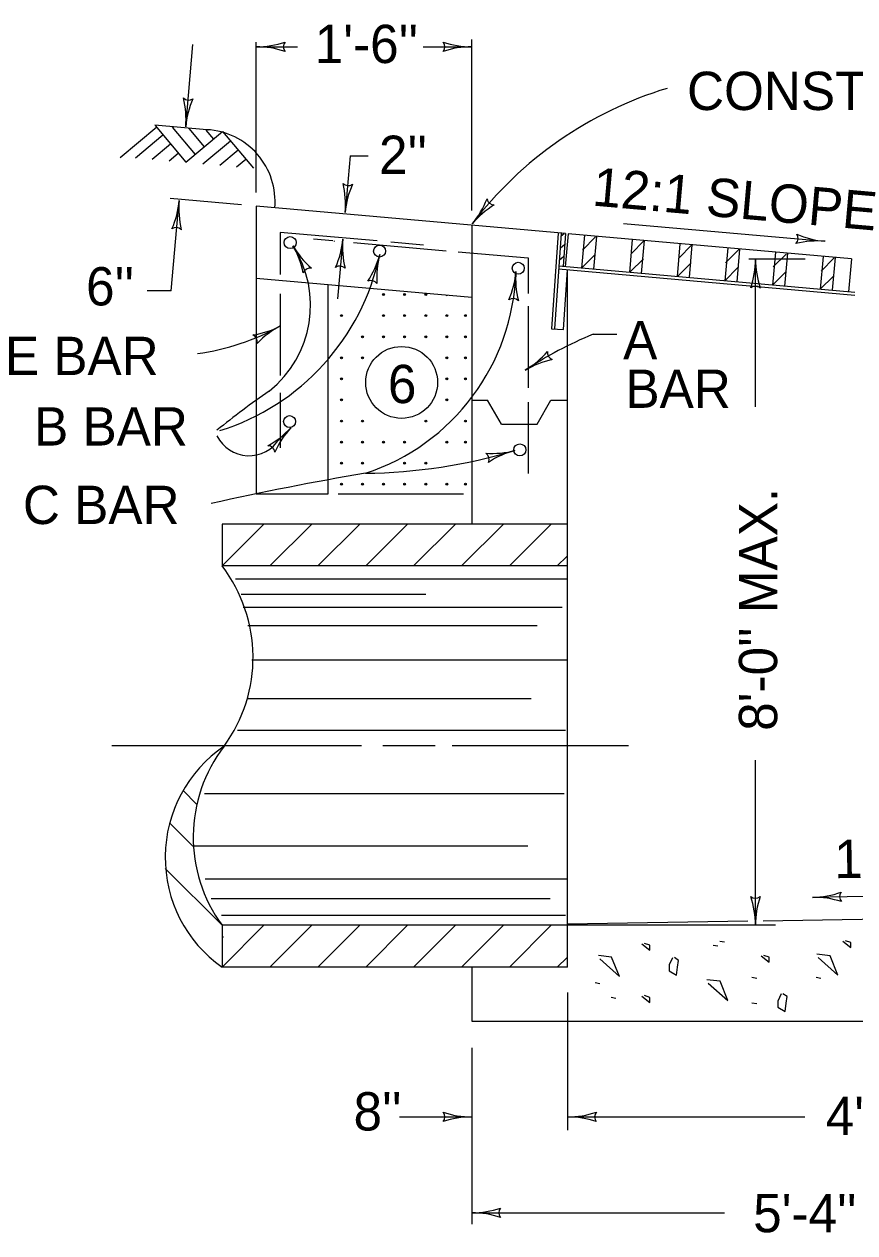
# Model space of a CAD drawing. Extents: x 1007 to 1035.5, y 1000.5 to 1021.5.
# Drawn here: x 1018.41 to 1022.75, y 1006.57 to 1012.88 of the extents above; entities that cross this region are included whole.
import ezdxf

# ---------------------------------------------------------------- set-up
doc = ezdxf.new("R2010")
doc.units = 0
for name, color, linetype in [('Level 1', 7, 'Continuous'), ('Level 2', 7, 'Continuous'), ('Level 3', 7, 'Continuous'), ('Level 5', 7, 'Continuous')]:
    doc.layers.add(name, color=color, linetype=linetype)

msp = doc.modelspace()

# ---------------------------------------------------------------- linework, layer by layer
at = {"layer": 'Level 1'}
for p, q in [((1019.2538, 1012.3416), (1019.2918, 1012.7715)), ((1019.6223, 1012.7598), (1019.8372, 1012.7598)), ((1020.4938, 1012.7598), (1020.7473, 1012.7598)), ((1019.0934, 1012.3518), (1019.3644, 1012.3278)), ((1019.0946, 1012.349), (1019.2551, 1012.1573)), ((1018.9112, 1012.1823), (1019.1028, 1012.3429)), ((1018.991, 1012.1806), (1019.1348, 1012.301)), ((1019.1828, 1012.3412), (1019.303, 1012.1974)), ((1019.2551, 1012.1573), (1019.4468, 1012.3178)), ((1019.2708, 1012.3333), (1019.3509, 1012.2375)), ((1019.3587, 1012.3256), (1019.3989, 1012.2776)), ((1019.3644, 1012.3278), (1019.3737, 1012.3269)), ((1019.4468, 1012.3178), (1019.6073, 1012.126)), ((1019.079, 1012.1728), (1019.1748, 1012.2531)), ((1019.3432, 1012.1494), (1019.4869, 1012.2698)), ((1019.4312, 1012.1417), (1019.5271, 1012.2219)), ((1019.1671, 1012.165), (1019.2149, 1012.2052)), ((1019.5193, 1012.1338), (1019.5672, 1012.174)), ((1019.5454, 1011.9353), (1019.1723, 1011.9683)), ((1019.1781, 1011.4871), (1019.2198, 1011.9571)), ((1019.6223, 1011.9281), (1019.6223, 1010.4281)), ((1021.2367, 1011.7851), (1019.6223, 1011.9281)), ((1020.7473, 1011.8284), (1020.7473, 1010.2697)), ((1021.1977, 1011.7876), (1021.1628, 1011.2888)), ((1021.2133, 1011.7865), (1021.1784, 1011.2878)), ((1021.2367, 1011.7848), (1021.2247, 1011.6134)), ((1021.2503, 1011.7838), (1021.2351, 1011.6125)), ((1022.7288, 1011.6528), (1021.2503, 1011.7838)), ((1020.0294, 1011.7476), (1020.029, 1011.7432)), ((1021.3358, 1011.7762), (1021.3207, 1011.6049)), ((1021.3981, 1011.7707), (1021.3829, 1011.5994)), ((1021.5848, 1011.7542), (1021.5697, 1011.5829)), ((1021.6471, 1011.7486), (1021.6319, 1011.5773)), ((1021.8339, 1011.7321), (1021.8188, 1011.5608)), ((1021.8962, 1011.7266), (1021.881, 1011.5553)), ((1022.083, 1011.71), (1022.0678, 1011.5388)), ((1022.1453, 1011.7045), (1022.1301, 1011.5333)), ((1022.332, 1011.6879), (1022.3168, 1011.5168)), ((1022.3943, 1011.6824), (1022.3791, 1011.5112)), ((1022.581, 1011.6659), (1022.5658, 1011.4947)), ((1022.6433, 1011.6604), (1022.6281, 1011.4892)), ((1022.7288, 1011.6528), (1022.7137, 1011.4816)), ((1022.7459, 1011.4626), (1021.1999, 1011.5995)), ((1022.7473, 1011.4786), (1021.2013, 1011.6155)), ((1021.2252, 1011.2844), (1021.247, 1011.5962)), ((1021.2473, 1011.164), (1021.2473, 1011.5956)), ((1020.7473, 1011.4519), (1019.6218, 1011.5517)), ((1019.9973, 1010.4281), (1019.9973, 1011.5171)), ((1021.1628, 1011.2888), (1021.2252, 1011.2844)), ((1021.2473, 1007.9572), (1021.2473, 1011.164)), ((1020.7473, 1010.9166), (1020.8296, 1010.9166)), ((1020.9018, 1010.7916), (1020.8296, 1010.9166)), ((1021.088, 1010.7916), (1021.1603, 1010.9166)), ((1021.1603, 1010.9166), (1021.2463, 1010.9166)), ((1020.9018, 1010.7916), (1021.088, 1010.7916)), ((1019.6223, 1010.4281), (1019.9973, 1010.4281)), ((1021.2473, 1010.2697), (1019.4434, 1010.2697)), ((1019.4434, 1010.2697), (1019.4434, 1010.0509)), ((1021.2473, 1010.0509), (1019.4434, 1010.0509)), ((1018.8677, 1009.1134), (1020.1713, 1009.1134)), ((1020.2823, 1009.1134), (1020.5563, 1009.1134)), ((1020.6453, 1009.1134), (1021.5656, 1009.1134)), ((1021.2473, 1008.1838), (1022.1887, 1008.1985)), ((1022.268, 1008.1997), (1024.2473, 1008.2306)), ((1021.2473, 1008.1759), (1019.4434, 1008.1759)), ((1019.4434, 1008.1759), (1019.4434, 1007.9572)), ((1021.2473, 1007.9572), (1019.4434, 1007.9572)), ((1020.7473, 1007.9572), (1020.7473, 1007.6759)), ((1020.7473, 1007.6759), (1024.7473, 1007.6759))]:
    msp.add_line(p, q, dxfattribs=at)
for points in [[(1021.6356, 1008.0795), (1021.6762, 1008.0464), (1021.6762, 1008.072), (1021.6495, 1008.0816)], [(1022.0314, 1008.0668), (1022.0068, 1008.0711)], [(1022.0664, 1008.0878), (1022.0418, 1008.092)], [(1022.6847, 1008.0935), (1022.7253, 1008.0604), (1022.7253, 1008.086), (1022.6986, 1008.0956)], [(1021.4154, 1008.0006), (1021.5178, 1007.9088), (1021.4773, 1008.0102), (1021.408, 1008.0177)], [(1021.7952, 1008.0069), (1021.7781, 1007.9695), (1021.7781, 1007.9375), (1021.8165, 1007.9151), (1021.8218, 1007.9578), (1021.8261, 1007.993), (1021.8048, 1008.0079)], [(1022.2581, 1008.0166), (1022.2987, 1007.9835), (1022.2987, 1008.0091), (1022.272, 1008.0187)], [(1022.5554, 1008.0076), (1022.6578, 1007.9158), (1022.6173, 1008.0172), (1022.548, 1008.0247)], [(1021.416, 1007.871), (1021.3914, 1007.8753)], [(1021.9819, 1007.8747), (1022.0843, 1007.7829), (1022.0438, 1007.8843), (1021.9745, 1007.8918)], [(1022.2343, 1007.8989), (1022.2097, 1007.9032)], [(1022.57, 1007.8989), (1022.5454, 1007.9032)], [(1021.6356, 1007.8068), (1021.6762, 1007.7737), (1021.6762, 1007.7993), (1021.6495, 1007.8088)], [(1022.3618, 1007.8181), (1022.3447, 1007.7807), (1022.3447, 1007.7487), (1022.3831, 1007.7263), (1022.3884, 1007.769), (1022.3927, 1007.8042), (1022.3713, 1007.8191)], [(1021.4999, 1007.794), (1021.4753, 1007.7983)], [(1022.2343, 1007.7661), (1022.2097, 1007.7703)]]:
    msp.add_lwpolyline(points, dxfattribs=at)
for centre, radius in [((1020.2867, 1011.4671), 0.005), ((1020.2867, 1011.4671), 0.0025), ((1020.3967, 1011.4671), 0.005), ((1020.3967, 1011.4671), 0.0025), ((1020.5067, 1011.4671), 0.005), ((1020.5067, 1011.4671), 0.0025), ((1020.0667, 1011.3571), 0.005), ((1020.0667, 1011.3571), 0.0025), ((1020.2867, 1011.3571), 0.005), ((1020.2867, 1011.3571), 0.0025), ((1020.3967, 1011.3571), 0.005), ((1020.3967, 1011.3571), 0.0025), ((1020.5067, 1011.3571), 0.005), ((1020.5067, 1011.3571), 0.0025), ((1020.6167, 1011.3571), 0.005), ((1020.6167, 1011.3571), 0.0025), ((1020.7137, 1011.3571), 0.005), ((1020.7137, 1011.3571), 0.0025), ((1020.1767, 1011.2471), 0.005), ((1020.1767, 1011.2471), 0.0025), ((1020.2867, 1011.2471), 0.005), ((1020.2867, 1011.2471), 0.0025), ((1020.3967, 1011.2471), 0.005), ((1020.3967, 1011.2471), 0.0025), ((1020.5067, 1011.2471), 0.005), ((1020.5067, 1011.2471), 0.0025), ((1020.6167, 1011.2471), 0.005), ((1020.6167, 1011.2471), 0.0025), ((1020.7137, 1011.2471), 0.005), ((1020.7137, 1011.2471), 0.0025), ((1020.381, 1011.0086), 0.1875), ((1020.0667, 1011.1371), 0.005), ((1020.0667, 1011.1371), 0.0025), ((1020.1767, 1011.1371), 0.005), ((1020.1767, 1011.1371), 0.0025), ((1020.6167, 1011.1371), 0.005), ((1020.6167, 1011.1371), 0.0025), ((1020.7137, 1011.1371), 0.005), ((1020.7137, 1011.1371), 0.0025), ((1020.0667, 1011.0271), 0.005), ((1020.0667, 1011.0271), 0.0025), ((1020.6167, 1011.0271), 0.005), ((1020.6167, 1011.0271), 0.0025), ((1020.7137, 1011.0271), 0.005), ((1020.7137, 1011.0271), 0.0025), ((1020.0667, 1010.9171), 0.005), ((1020.0667, 1010.9171), 0.0025), ((1020.6167, 1010.9171), 0.005), ((1020.6167, 1010.9171), 0.0025), ((1020.0667, 1010.8071), 0.005), ((1020.0667, 1010.8071), 0.0025), ((1020.1767, 1010.8071), 0.005), ((1020.1767, 1010.8071), 0.0025), ((1020.5067, 1010.8071), 0.005), ((1020.5067, 1010.8071), 0.0025), ((1020.7137, 1010.8071), 0.005), ((1020.7137, 1010.8071), 0.0025), ((1020.0667, 1010.6971), 0.005), ((1020.0667, 1010.6971), 0.0025), ((1020.1767, 1010.6971), 0.005), ((1020.1767, 1010.6971), 0.0025), ((1020.2867, 1010.6971), 0.005), ((1020.2867, 1010.6971), 0.0025), ((1020.3967, 1010.6971), 0.005), ((1020.3967, 1010.6971), 0.0025), ((1020.6167, 1010.6971), 0.005), ((1020.6167, 1010.6971), 0.0025), ((1020.7137, 1010.6971), 0.005), ((1020.7137, 1010.6971), 0.0025), ((1020.0667, 1010.5871), 0.005), ((1020.0667, 1010.5871), 0.0025), ((1020.1767, 1010.5871), 0.005), ((1020.1767, 1010.5871), 0.0025), ((1020.3967, 1010.5871), 0.005), ((1020.3967, 1010.5871), 0.0025), ((1020.5067, 1010.5871), 0.005), ((1020.5067, 1010.5871), 0.0025), ((1020.0667, 1010.4771), 0.005), ((1020.0667, 1010.4771), 0.0025), ((1020.1767, 1010.4771), 0.005), ((1020.1767, 1010.4771), 0.0025), ((1020.2867, 1010.4771), 0.005), ((1020.2867, 1010.4771), 0.0025), ((1020.3967, 1010.4771), 0.005), ((1020.3967, 1010.4771), 0.0025), ((1020.5067, 1010.4771), 0.005), ((1020.5067, 1010.4771), 0.0025), ((1020.6167, 1010.4771), 0.005), ((1020.6167, 1010.4771), 0.0025), ((1020.7137, 1010.4771), 0.005), ((1020.7137, 1010.4771), 0.0025)]:
    msp.add_circle(centre, radius, dxfattribs=at)
for centre, radius, start, end in [((1019.2696, 1012.5191), 0.0375, 223.7137, 305.83039), ((1018.7869, 1012.3829), 0.4688, 354.9391, 13.60788), ((1019.2696, 1012.5191), 0.0375, 223.7137, 305.83039), ((1018.7869, 1012.3829), 0.4688, 354.9391, 13.60788), ((1019.7207, 1012.3002), 0.4688, 156.28626, 174.93299), ((1019.7207, 1012.3002), 0.4688, 156.28626, 174.93299), ((1018.7869, 1012.3829), 0.4688, 354.92688, 354.9391), ((1018.7869, 1012.3829), 0.4688, 354.92688, 354.9391), ((1019.3455, 1011.9527), 0.375, 354.85281, 87.11602), ((1020.6167, 1011.4671), 0.005, 224.47683, 305.59138), ((1018.8191, 1009.5732), 0.7862, 323.88727, 37.42164), ((1019.8478, 1008.5298), 0.701, 124.16211, 234.76922), ((1020.072, 1008.6357), 0.7788, 142.49582, 216.18522)]:
    msp.add_arc(centre, radius, start, end, dxfattribs=at)
at = {"layer": 'Level 2'}
for points in [[(1020.2535, 1011.7467), (1019.7473, 1011.7915), (1019.7473, 1011.5711)], [(1019.9208, 1011.7572), (1020.0213, 1011.7483)], [(1020.1304, 1011.7386), (1020.6136, 1011.6958)], [(1020.4944, 1011.7253), (1020.3244, 1011.7404)], [(1020.6767, 1011.6903), (1021.0413, 1011.6579), (1021.0413, 1011.4728)], [(1019.7473, 1011.4701), (1019.7473, 1011.044)], [(1021.0413, 1011.4073), (1021.0413, 1010.9812)], [(1019.7473, 1010.9539), (1019.7473, 1010.6665)], [(1021.0413, 1010.9048), (1021.0413, 1010.5329)]]:
    msp.add_lwpolyline(points, dxfattribs=at)
for centre in [(1019.7991, 1011.7381), (1020.266, 1011.6943), (1020.9898, 1011.6042), (1019.7964, 1010.804), (1020.9979, 1010.6566)]:
    msp.add_circle(centre, 0.0313, dxfattribs=at)
at = {"layer": 'Level 3'}
for p, q in [((1021.2122, 1011.7709), (1021.2288, 1011.7854)), ((1021.2078, 1011.7086), (1021.2328, 1011.7303)), ((1021.3249, 1011.6995), (1021.3938, 1011.7683)), ((1021.5783, 1011.6798), (1021.6471, 1011.7486)), ((1021.8273, 1011.6578), (1021.8962, 1011.7266)), ((1021.2035, 1011.6463), (1021.2285, 1011.668)), ((1021.3207, 1011.6049), (1021.3895, 1011.6738)), ((1021.574, 1011.5852), (1021.6428, 1011.654)), ((1022.0721, 1011.6333), (1022.1409, 1011.7022)), ((1022.3211, 1011.6113), (1022.3899, 1011.6802)), ((1022.5701, 1011.5893), (1022.6389, 1011.6581)), ((1021.8231, 1011.5632), (1021.8919, 1011.632)), ((1022.0678, 1011.5388), (1022.1367, 1011.6076)), ((1022.3168, 1011.5168), (1022.3857, 1011.5856)), ((1022.5658, 1011.4947), (1022.6347, 1011.5635)), ((1019.4434, 1010.0509), (1019.6622, 1010.2697)), ((1019.6934, 1010.0509), (1019.9122, 1010.2697)), ((1019.9434, 1010.0509), (1020.1622, 1010.2697)), ((1020.1934, 1010.0509), (1020.4122, 1010.2697)), ((1020.4434, 1010.0509), (1020.6622, 1010.2697)), ((1020.6934, 1010.0509), (1020.9122, 1010.2697)), ((1020.9434, 1010.0509), (1021.1622, 1010.2697)), ((1021.1934, 1010.0509), (1021.2428, 1010.1003)), ((1019.5143, 1009.9841), (1021.2408, 1009.9841)), ((1019.5426, 1009.903), (1020.5073, 1009.903)), ((1019.5532, 1009.836), (1021.2196, 1009.836)), ((1019.5778, 1009.7408), (1021.0891, 1009.7408)), ((1019.599, 1009.5609), (1021.2408, 1009.5609)), ((1019.5743, 1009.3599), (1021.0573, 1009.3599)), ((1019.5249, 1009.1942), (1021.2372, 1009.1942)), ((1019.0791, 1009.1134), (1019.0765, 1009.1108)), ((1019.3105, 1008.8088), (1019.24, 1008.8793)), ((1019.3522, 1008.8628), (1021.2302, 1008.8628)), ((1019.2887, 1008.5913), (1019.1732, 1008.7068)), ((1019.2887, 1008.5913), (1021.0398, 1008.5913)), ((1019.4434, 1008.1759), (1019.1469, 1008.4724)), ((1019.3557, 1008.4184), (1021.2478, 1008.4184)), ((1019.3874, 1008.3162), (1021.1561, 1008.3162)), ((1019.4403, 1008.228), (1021.2372, 1008.228)), ((1019.4434, 1008.1797), (1019.4468, 1008.1763)), ((1019.4434, 1007.9572), (1019.6622, 1008.1759)), ((1019.4434, 1008.1198), (1019.4503, 1008.1129)), ((1019.4463, 1008.1759), (1019.4468, 1008.1763)), ((1019.6934, 1007.9572), (1019.9122, 1008.1759)), ((1019.9434, 1007.9572), (1020.1622, 1008.1759)), ((1020.1934, 1007.9572), (1020.4122, 1008.1759)), ((1020.4434, 1007.9572), (1020.6622, 1008.1759)), ((1020.6934, 1007.9572), (1020.9122, 1008.1759)), ((1020.9434, 1007.9572), (1021.1622, 1008.1759)), ((1021.1934, 1007.9572), (1021.2443, 1008.008))]:
    msp.add_line(p, q, dxfattribs=at)
at = {"layer": 'Level 5'}
for p, q in [((1020.7473, 1011.9056), (1020.7473, 1012.7972)), ((1019.6223, 1011.9998), (1019.6223, 1012.7837)), ((1020.1127, 1012.1913), (1020.0865, 1011.8952)), ((1020.1127, 1012.1913), (1020.2064, 1012.1913)), ((1021.5395, 1011.838), (1022.5908, 1011.7449)), ((1020.0742, 1011.7562), (1020.0467, 1011.445)), ((1022.4866, 1011.6513), (1022.1928, 1011.6513)), ((1022.2281, 1010.8814), (1022.2281, 1011.6513)), ((1019.1781, 1011.4871), (1019.0531, 1011.4871)), ((1021.3799, 1011.2599), (1021.5049, 1011.2599)), ((1020.0503, 1010.4281), (1020.7034, 1010.4281)), ((1022.2281, 1008.1759), (1022.2281, 1009.0368)), ((1023.9898, 1008.3445), (1022.5262, 1008.3217)), ((1022.3328, 1008.1759), (1021.2473, 1008.1759)), ((1021.2473, 1007.8253), (1021.2473, 1007.1069)), ((1020.7473, 1007.5364), (1020.7473, 1006.6159)), ((1020.3707, 1007.1759), (1020.7473, 1007.1759)), ((1021.2473, 1007.1759), (1022.4852, 1007.1759)), ((1020.7473, 1006.6759), (1022.0666, 1006.6759))]:
    msp.add_line(p, q, dxfattribs=at)
for centre, radius, start, end in [((1019.6223, 1013.2285), 0.4688, 269.98778, 270), ((1019.6223, 1013.2285), 0.4688, 270, 288.66878), ((1019.6223, 1012.291), 0.4688, 71.34716, 89.99389), ((1019.8006, 1012.7597), 0.0375, 138.7746, 220.89129), ((1020.5691, 1012.7598), 0.0375, 318.7746, 40.89129), ((1020.7473, 1012.291), 0.4688, 90, 108.66878), ((1020.7473, 1013.2285), 0.4688, 251.34716, 269.99389), ((1020.7473, 1012.291), 0.4688, 89.98778, 90), ((1022.3512, 1010.6152), 2.0142, 106.85053, 142.6981), ((1020.1022, 1012.0727), 0.0375, 223.72339, 305.84009), ((1019.6196, 1011.9364), 0.4688, 354.9488, 13.61758), ((1020.5534, 1011.8539), 0.4688, 156.29596, 174.94269), ((1020.391, 1012.1385), 0.4687, 319.78684, 338.45562), ((1020.8641, 1011.9719), 0.0375, 188.56144, 270.67813), ((1018.7528, 1011.9985), 0.4688, 336.28099, 354.92772), ((1019.6867, 1011.9157), 0.4688, 174.93383, 193.60261), ((1019.6867, 1011.9157), 0.4688, 174.92161, 174.93383), ((1021.107, 1011.5332), 0.4687, 121.134, 139.78073), ((1019.6196, 1011.9364), 0.4688, 354.93657, 354.9488), ((1019.204, 1011.7795), 0.0375, 43.70843, 125.82512), ((1020.391, 1012.1385), 0.4687, 319.77461, 319.78684), ((1022.4133, 1011.7607), 0.0375, 313.71492, 35.83161), ((1022.6322, 1012.2118), 0.4687, 246.28748, 264.93421), ((1019.3347, 1011.4111), 0.5709, 308.41373, 32.97431), ((1020.2198, 1011.9559), 0.4687, 209.95078, 209.963), ((1020.2198, 1011.9559), 0.4687, 209.963, 228.63178), ((1019.4076, 1011.4877), 0.4687, 11.31016, 29.95689), ((1019.6072, 1011.7975), 0.4687, 336.29177, 354.9385), ((1020.5411, 1011.7149), 0.4687, 174.94461, 193.6134), ((1020.5411, 1011.7149), 0.4687, 174.93239, 174.94461), ((1022.5495, 1011.278), 0.4687, 84.94032, 103.6091), ((1022.5495, 1011.278), 0.4687, 84.92809, 84.94032), ((1019.0662, 1011.9277), 1.2265, 287.3507, 348.13091), ((1019.8134, 1011.7956), 0.4687, 326.49001, 345.13674), ((1020.7196, 1011.5552), 0.4687, 165.14285, 183.81164), ((1020.7196, 1011.5552), 0.4687, 165.13063, 165.14285), ((1021.7593, 1011.6513), 0.4688, 341.34716, 359.99389), ((1022.6968, 1011.6513), 0.4688, 179.98778, 180), ((1022.6968, 1011.6513), 0.4688, 180, 198.66878), ((1019.9026, 1011.5674), 0.0375, 78.7376, 160.85429), ((1020.0584, 1011.5786), 0.0375, 43.71921, 125.83591), ((1019.8384, 1011.6179), 1.1395, 288.09981, 358.42522), ((1020.2207, 1011.5031), 0.0375, 33.91745, 116.03414), ((1020.5102, 1011.6239), 0.4687, 336.77962, 355.42635), ((1021.4448, 1011.5493), 0.4687, 175.43246, 194.10124), ((1021.4448, 1011.5493), 0.4687, 175.42024, 175.43246), ((1022.228, 1011.4731), 0.0375, 48.7746, 130.89129), ((1020.9633, 1011.4089), 0.0375, 44.20706, 126.32375), ((1019.1457, 1012.3902), 1.243, 277.86004, 299.02308), ((1019.533, 1011.7194), 0.4687, 278.75245, 297.39918), ((1019.9645, 1010.8871), 0.4687, 117.40529, 136.07407), ((1019.9645, 1010.8871), 0.4687, 117.39306, 117.40529), ((1019.5905, 1011.2212), 0.0375, 346.17989, 68.29658), ((1022.1568, 1009.3688), 2.0444, 112.33248, 123.57118), ((1020.7852, 1011.4743), 0.4687, 300.94623, 319.61501), ((1021.1792, 1011.1639), 0.0375, 169.72083, 251.83752), ((1021.2673, 1010.6702), 0.4687, 102.29339, 120.94012), ((1020.7852, 1011.4743), 0.4687, 300.934, 300.94623), ((1022.4922, 1006.9439), 4.9005, 124.88613, 128.86489), ((1019.4575, 1011.0893), 0.4688, 298.7265, 317.37323), ((1020.1473, 1010.4545), 0.4688, 137.37934, 156.04813), ((1020.1473, 1010.4545), 0.4688, 137.36712, 137.37934), ((1019.5843, 1010.8123), 0.1863, 206.26267, 328.52556), ((1019.6817, 1010.6408), 0.0375, 6.15394, 88.27063), ((1020.1593, 1013.3781), 2.8435, 270.66659, 286.61873), ((1020.8541, 1011.1069), 0.4687, 265.99159, 284.63832), ((1021.0911, 1010.1998), 0.4687, 104.64443, 123.31321), ((1021.0911, 1010.1998), 0.4687, 104.63221, 104.64443), ((1020.8001, 1010.6083), 0.0375, 333.41903, 55.53572), ((1022.8007, 995.1178), 15.6361, 99.60254, 102.60865), ((1022.2281, 1008.3542), 0.0375, 228.7746, 310.89129), ((1021.7593, 1008.1759), 0.4688, 0, 18.66878), ((1022.6968, 1008.1759), 0.4688, 161.34716, 179.99389), ((1022.5189, 1008.7904), 0.4687, 270.88157, 270.8938), ((1022.5189, 1008.7904), 0.4687, 270.8938, 289.56258), ((1022.5335, 1007.853), 0.4687, 72.24096, 90.88769), ((1022.7044, 1008.3244), 0.0375, 139.66839, 221.78509), ((1021.7593, 1008.1759), 0.4688, 359.98778, 0), ((1020.5691, 1007.176), 0.0375, 318.7746, 40.89129), ((1020.7473, 1006.7072), 0.4688, 90, 108.66878), ((1020.7473, 1007.6447), 0.4688, 251.34716, 269.99389), ((1020.7473, 1006.7072), 0.4688, 89.98778, 90), ((1021.2473, 1007.6447), 0.4688, 269.98778, 270), ((1021.2473, 1007.6447), 0.4688, 270, 288.66878), ((1021.2473, 1006.7072), 0.4688, 71.34716, 89.99389), ((1021.4256, 1007.1759), 0.0375, 138.7746, 220.89129), ((1020.7473, 1007.1447), 0.4688, 269.98778, 270), ((1020.7473, 1007.1447), 0.4688, 270, 288.66878), ((1020.7473, 1006.2072), 0.4688, 71.34716, 89.99389), ((1020.9256, 1006.6759), 0.0375, 138.7746, 220.89129)]:
    msp.add_arc(centre, radius, start, end, dxfattribs=at)

# ---------------------------------------------------------------- texts
at = {"layer": 'Level 1'}
for s, p in [("1'-6''", (1019.9276, 1012.6749)), ('CONST.  JOINT', (1021.8708, 1012.4298)), ("2''", (1020.2628, 1012.0962)), ("6''", (1018.7338, 1011.4102)), ('A', (1021.5372, 1011.1292)), ('E BAR', (1018.3102, 1011.047)), ('6', (1020.3093, 1010.9005)), ('BAR', (1021.5493, 1010.8759)), ('B BAR', (1018.4628, 1010.6791)), ('C BAR', (1018.4043, 1010.2696)), ("8''", (1020.13, 1007.1052)), ("4'-0''", (1022.5946, 1007.0809)), ("5'-4''", (1022.2162, 1006.5741))]:
    msp.add_text(s, height=0.2, dxfattribs=at).set_placement(p)
for s, rotation, p in [('12:1 SLOPE', 354.93909, (1021.3721, 1011.932)), ("8'-0'' MAX.", 90, (1022.3413, 1009.1907)), ("1'' SLOPE", 0.89438, (1022.6406, 1008.4214))]:
    msp.add_text(s, height=0.2, rotation=rotation, dxfattribs=at).set_placement(p)

doc.saveas('drawing.dxf')
